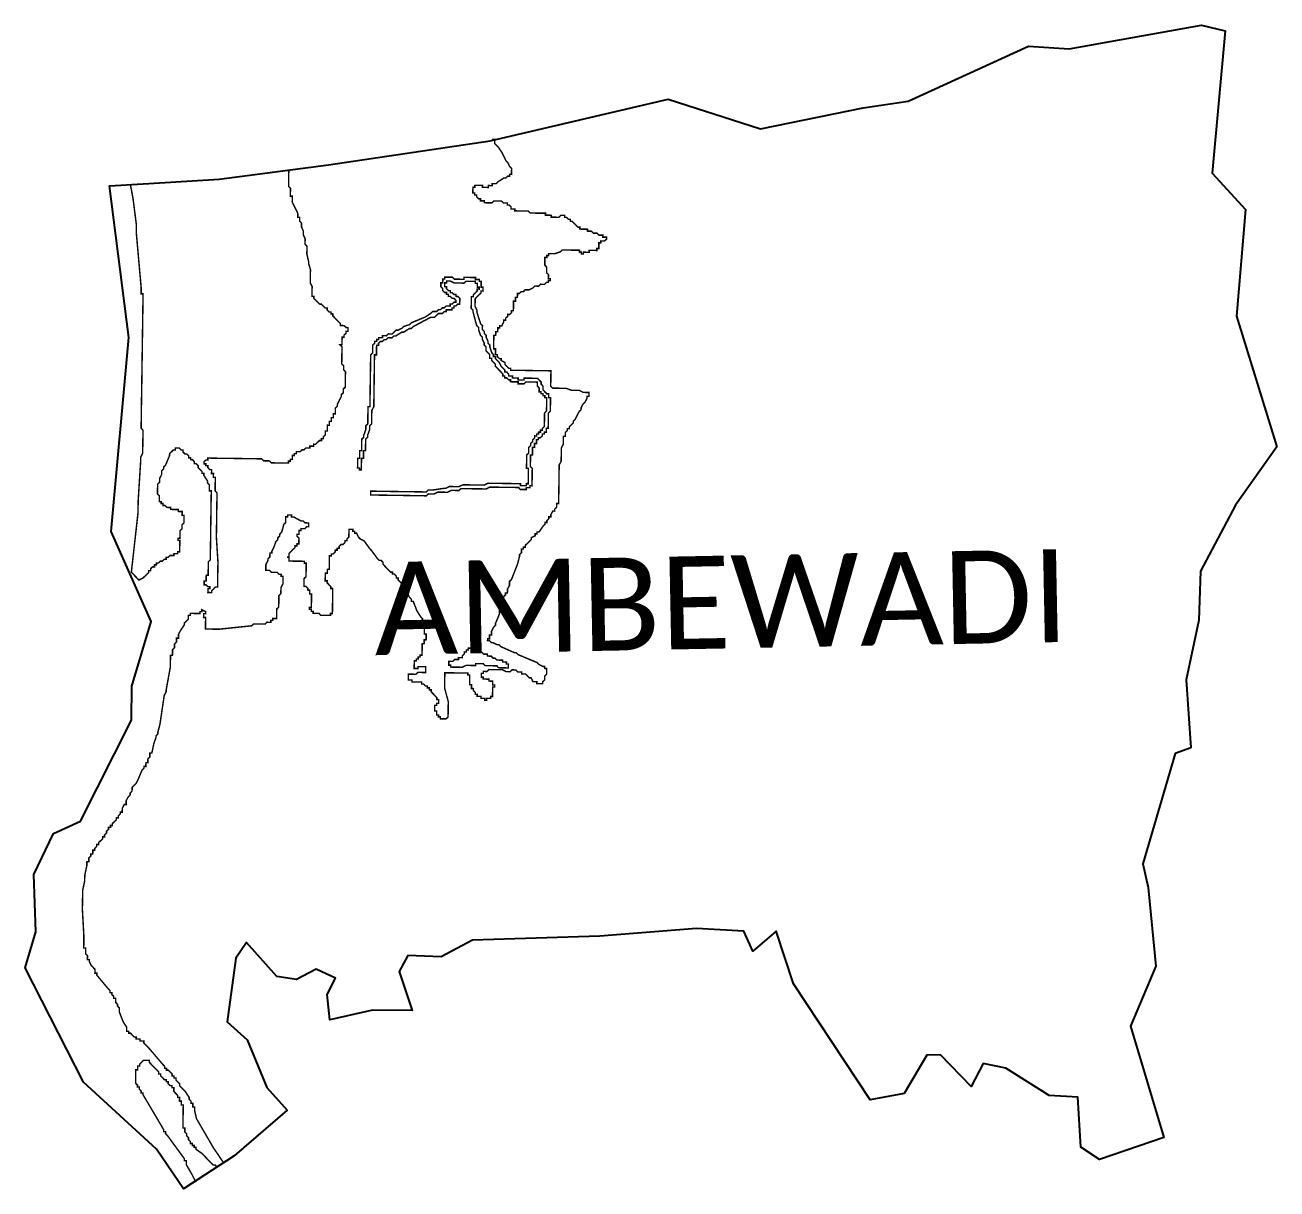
# Model space of a CAD drawing. Header units: metres. Extents: x 260774 to 263356, y 2215208 to 2217608.
import ezdxf

# ---------------------------------------------------------------- set-up
doc = ezdxf.new("R2010")
doc.units = ezdxf.units.M
for name, color, linetype in [('HIGH TIDE LINE', 6, 'Continuous'), ('village', 3, 'Continuous'), ('VILLAGE NAME', 250, 'Continuous')]:
    doc.layers.add(name, color=color, linetype=linetype)
doc.styles.get("Standard").update_dxf_attribs({"font": 'simplex.shx'})

msp = doc.modelspace()

# ---------------------------------------------------------------- linework, layer by layer
at = {"layer": 'HIGH TIDE LINE', "lineweight": 35, "const_width": 3}
for points in [[(261736.8, 2217372.2), (261738.8, 2217372.2), (261742.7, 2217372.2), (261742.7, 2217368.2), (261742.6, 2217364.2), (261750.4, 2217356.2), (261758.2, 2217344.2), (261765.9, 2217328.3), (261769.8, 2217324.2), (261773.6, 2217316.3), (261777.5, 2217312.3), (261777.4, 2217308.3), (261777.4, 2217304.3), (261777.3, 2217300.4), (261773.4, 2217300.4), (261773.3, 2217296.5), (261769.4, 2217296.5), (261765.3, 2217292.6), (261761.4, 2217292.7), (261749.4, 2217284.9), (261745.4, 2217281), (261741.4, 2217281.1), (261737.5, 2217281.1), (261737.4, 2217277.2), (261733.4, 2217277.2), (261729.5, 2217277.3), (261729.4, 2217273.3), (261725.5, 2217273.4), (261721.5, 2217273.5), (261717.5, 2217273.5), (261717.6, 2217277.5), (261713.6, 2217277.5), (261709.7, 2217277.6), (261705.7, 2217277.6), (261701.8, 2217277.7), (261701.7, 2217273.7), (261697.8, 2217273.8), (261697.7, 2217269.8), (261697.6, 2217265.9), (261697.6, 2217261.9), (261701.5, 2217261.9), (261701.5, 2217257.9), (261705.4, 2217257.8), (261705.4, 2217253.9), (261709.3, 2217249.9), (261713.3, 2217249.8), (261713.2, 2217245.8), (261717.2, 2217245.8), (261721.1, 2217245.7), (261721.1, 2217241.8), (261725, 2217241.7), (261729, 2217241.7), (261732.9, 2217241.6), (261736.9, 2217241.5), (261740.9, 2217245.5), (261744.9, 2217245.4), (261748.8, 2217245.3), (261752.8, 2217245.3), (261756.7, 2217245.2), (261760.6, 2217241.2), (261764.6, 2217241.2), (261768.6, 2217241.1), (261768.5, 2217237.1), (261772.5, 2217237.1), (261776.4, 2217233.1), (261776.3, 2217229.1), (261780.3, 2217229), (261784.2, 2217229), (261784.2, 2217225), (261788.1, 2217225), (261792.1, 2217224.9), (261796, 2217224.9), (261800, 2217224.8), (261804, 2217224.7), (261807.9, 2217224.7), (261811.9, 2217224.6), (261815.8, 2217220.6), (261823.7, 2217220.5), (261827.7, 2217220.4), (261831.6, 2217220.4), (261835.6, 2217220.3), (261839.5, 2217220.3), (261843.5, 2217220.2), (261847.5, 2217220.2), (261847.4, 2217216.2), (261851.4, 2217216.1), (261855.3, 2217216.1), (261859.3, 2217216), (261859.2, 2217212.1), (261863.2, 2217212), (261867.1, 2217212), (261871.1, 2217211.9), (261875.1, 2217211.8), (261879.1, 2217215.7), (261883, 2217215.7), (261887, 2217215.6), (261886.9, 2217211.7), (261890.9, 2217211.6), (261894.8, 2217207.6), (261898.7, 2217207.5), (261898.7, 2217203.6), (261902.6, 2217203.5), (261906.6, 2217199.5), (261910.5, 2217195.5), (261914.4, 2217191.5), (261918.3, 2217191.4), (261918.3, 2217187.5), (261922.2, 2217187.4), (261926.2, 2217187.4), (261930.1, 2217187.3), (261934.1, 2217187.2), (261934, 2217183.3), (261938, 2217183.2), (261942, 2217183.2), (261945.9, 2217179.1), (261949.8, 2217179.1), (261953.8, 2217179), (261957.7, 2217175), (261961.6, 2217175), (261965.6, 2217174.9), (261965.5, 2217170.9), (261969.5, 2217170.9), (261973.5, 2217170.8), (261973.4, 2217166.9), (261969.4, 2217163), (261965.4, 2217163), (261961.5, 2217163.1), (261961.4, 2217159.1), (261957.4, 2217159.2), (261957.4, 2217155.2), (261957.3, 2217151.3), (261957.3, 2217147.3), (261953.3, 2217147.4), (261953.3, 2217143.4), (261949.3, 2217143.5), (261945.3, 2217143.5), (261941.4, 2217143.6), (261937.4, 2217143.6), (261937.4, 2217139.7), (261933.4, 2217139.7), (261929.5, 2217139.8), (261925.5, 2217139.8), (261925.4, 2217135.9), (261921.5, 2217135.9), (261921.5, 2217139.9), (261917.6, 2217140), (261917.6, 2217143.9), (261913.7, 2217144), (261909.7, 2217144), (261905.8, 2217144.1), (261901.8, 2217144.1), (261897.8, 2217144.2), (261893.9, 2217144.3), (261889.9, 2217144.3), (261886, 2217144.4), (261882, 2217144.4), (261878, 2217140.5), (261866.1, 2217136.7), (261858.1, 2217136.8), (261854.2, 2217136.9), (261854.1, 2217132.9), (261850.2, 2217133), (261850.1, 2217129), (261846.1, 2217129.1), (261846.1, 2217125.1), (261846, 2217121.2), (261846, 2217117.2), (261845.9, 2217113.3), (261849.8, 2217109.2), (261849.8, 2217105.3), (261849.7, 2217101.3), (261849.7, 2217097.4), (261853.6, 2217093.3), (261853.5, 2217089.4), (261853.4, 2217085.4), (261857.4, 2217085.4), (261857.3, 2217081.4), (261853.4, 2217081.5), (261853.3, 2217077.5), (261849.4, 2217077.6), (261845.4, 2217073.7), (261841.4, 2217073.7), (261837.4, 2217073.8), (261833.4, 2217069.9), (261829.5, 2217069.9), (261825.5, 2217070), (261821.5, 2217066.1), (261813.5, 2217062.2), (261805.6, 2217062.4), (261801.6, 2217058.4), (261797.6, 2217058.5), (261793.6, 2217054.6), (261789.6, 2217054.7), (261789.6, 2217050.7), (261789.5, 2217046.7), (261785.6, 2217046.8), (261785.5, 2217042.8), (261785.5, 2217038.9), (261781.5, 2217038.9), (261781.4, 2217035), (261781.4, 2217031), (261781.3, 2217027.1), (261781.3, 2217023.1), (261781.2, 2217019.1), (261777.3, 2217019.2), (261777.2, 2217015.2), (261773.2, 2217011.3), (261769.2, 2217011.4), (261769.2, 2217007.4), (261765.2, 2217003.5), (261765.1, 2216999.6), (261761.1, 2216999.6), (261761.1, 2216995.7), (261757, 2216987.8), (261753, 2216987.9), (261753, 2216983.9), (261749, 2216984), (261749, 2216980), (261748.9, 2216976), (261745, 2216976.1), (261744.9, 2216972.1), (261744.8, 2216968.2), (261740.9, 2216968.2), (261740.8, 2216964.3), (261740.8, 2216960.3), (261740.7, 2216956.4), (261740.7, 2216952.4), (261740.6, 2216948.4), (261740.5, 2216944.5), (261740.5, 2216940.5), (261744.4, 2216940.5), (261744.4, 2216936.5), (261744.3, 2216932.5), (261744.3, 2216928.6), (261748.2, 2216928.5), (261748.2, 2216924.6), (261752.1, 2216920.5), (261756, 2216920.5), (261756, 2216916.5), (261763.8, 2216912.5), (261763.8, 2216908.5), (261767.7, 2216904.5), (261771.6, 2216900.5), (261775.6, 2216900.4), (261775.5, 2216896.5), (261779.5, 2216896.4), (261783.4, 2216896.3), (261787.4, 2216896.3), (261791.3, 2216896.2), (261795.3, 2216896.2), (261799.2, 2216896.1), (261803.2, 2216896.1), (261807.2, 2216896), (261811.1, 2216895.9), (261819, 2216895.8), (261827, 2216895.7), (261830.9, 2216895.7), (261834.9, 2216895.6), (261838.8, 2216895.5), (261842.8, 2216895.5), (261846.8, 2216895.4), (261850.7, 2216895.4), (261854.7, 2216895.3), (261858.6, 2216895.3), (261858.6, 2216891.3), (261858.5, 2216887.3), (261858.5, 2216883.4), (261858.4, 2216879.4), (261858.3, 2216871.5), (261858.2, 2216867.5), (261858.2, 2216863.6), (261862.1, 2216859.6), (261866, 2216859.5), (261874, 2216859.4), (261877.9, 2216859.3), (261881.9, 2216859.3), (261885.8, 2216859.2), (261889.8, 2216859.2), (261901.6, 2216855), (261905.6, 2216855), (261909.5, 2216854.9), (261913.5, 2216854.9), (261917.4, 2216854.8), (261925.3, 2216850.7), (261929.3, 2216850.7), (261933.2, 2216850.6), (261937.2, 2216850.6), (261937.1, 2216846.6), (261937.1, 2216842.7), (261933.1, 2216842.7), (261933.1, 2216838.7), (261929, 2216830.9), (261925, 2216827), (261920.9, 2216819.1), (261920.8, 2216815.2), (261916.8, 2216811.3), (261912.7, 2216803.4), (261908.7, 2216795.5), (261904.7, 2216791.6), (261904.6, 2216787.7), (261900.6, 2216783.8), (261896.6, 2216779.9), (261896.5, 2216775.9), (261892.6, 2216776), (261892.5, 2216772), (261888.5, 2216768.1), (261888.4, 2216764.1), (261888.4, 2216760.2), (261884.4, 2216760.2), (261884.4, 2216756.3), (261884.3, 2216752.3), (261884.2, 2216748.4), (261884.2, 2216744.4), (261880.1, 2216736.5), (261880.1, 2216732.6), (261880, 2216728.6), (261879.9, 2216724.7), (261879.9, 2216720.7), (261879.8, 2216716.7), (261879.8, 2216712.8), (261879.7, 2216708.8), (261875.6, 2216701), (261875.5, 2216693), (261875.4, 2216685.1), (261875.4, 2216681.2), (261875.3, 2216677.2), (261875.2, 2216673.2), (261875.2, 2216669.3), (261875.1, 2216665.3), (261875.1, 2216661.4), (261875, 2216657.4), (261875, 2216653.4), (261874.9, 2216649.5), (261874.8, 2216645.5), (261874.8, 2216641.6), (261874.7, 2216637.6), (261874.7, 2216633.7), (261874.6, 2216629.7), (261874.6, 2216625.7), (261874.5, 2216621.8), (261870.5, 2216621.8), (261870.5, 2216617.9), (261870.4, 2216613.9), (261866.4, 2216610), (261866.4, 2216606), (261862.4, 2216606.1), (261858.3, 2216598.2), (261858.3, 2216594.3), (261854.3, 2216594.3), (261854.3, 2216590.4), (261850.2, 2216586.5), (261850.2, 2216582.5), (261846.2, 2216582.6), (261846.2, 2216578.6), (261842.2, 2216574.7), (261834.1, 2216562.9), (261830.1, 2216563), (261830.1, 2216559), (261826.1, 2216559.1), (261826, 2216555.1), (261818.1, 2216551.3), (261818, 2216547.3), (261814, 2216543.4), (261810, 2216539.5), (261806, 2216535.6), (261805.9, 2216531.7), (261801.9, 2216531.7), (261801.9, 2216527.8), (261797.9, 2216527.8), (261797.9, 2216523.9), (261797.8, 2216519.9), (261793.8, 2216516), (261793.7, 2216512), (261789.6, 2216496.3), (261777.2, 2216464.8), (261773.2, 2216460.9), (261773.2, 2216456.9), (261773.1, 2216452.9), (261769, 2216445.1), (261769, 2216441.1), (261768.9, 2216437.2), (261764.9, 2216437.2), (261764.9, 2216433.3), (261760.9, 2216429.4), (261760.8, 2216425.4), (261760.8, 2216421.4), (261756.8, 2216421.5), (261756.7, 2216417.5), (261756.7, 2216413.6), (261752.6, 2216401.7), (261752.5, 2216397.8), (261752.4, 2216393.8), (261744.2, 2216374.1), (261744.2, 2216370.2), (261740.2, 2216366.3), (261736.1, 2216358.4), (261736, 2216354.5), (261736, 2216350.5), (261732, 2216350.6), (261732, 2216346.6), (261731.9, 2216342.6), (261728, 2216342.7), (261727.9, 2216338.7), (261731.9, 2216338.7), (261735.8, 2216334.7), (261739.7, 2216334.6), (261747.6, 2216330.5), (261751.5, 2216330.5), (261755.4, 2216326.5), (261783, 2216314.2), (261786.9, 2216314.1), (261790.8, 2216310.1), (261830.2, 2216293.7), (261834.1, 2216289.7), (261842, 2216285.6), (261845.9, 2216285.6), (261845.9, 2216281.6), (261849.8, 2216281.5), (261849.8, 2216277.6), (261849.7, 2216273.6), (261849.7, 2216269.7), (261845.6, 2216265.8), (261845.5, 2216257.8), (261841.5, 2216253.9), (261841.5, 2216250), (261837.5, 2216250), (261833.5, 2216250.1), (261829.6, 2216250.2), (261829.6, 2216254.1), (261825.7, 2216254.2), (261821.7, 2216254.2), (261817.9, 2216262.2), (261813.9, 2216262.3), (261810, 2216266.3), (261806.1, 2216270.3), (261802.2, 2216270.3), (261798.2, 2216270.4), (261798.3, 2216274.4), (261794.3, 2216274.4), (261790.3, 2216274.5), (261786.4, 2216278.5), (261782.5, 2216278.6), (261778.5, 2216278.6), (261774.5, 2216274.7), (261770.5, 2216274.8), (261766.6, 2216274.8), (261758.7, 2216278.9), (261754.8, 2216278.9), (261750.8, 2216279), (261746.8, 2216279.1), (261742.9, 2216279.1), (261738.9, 2216279.2), (261735, 2216279.2), (261731, 2216279.3), (261727, 2216275.4), (261723, 2216275.4), (261719.1, 2216275.5), (261719, 2216271.5), (261715.1, 2216271.6), (261714.9, 2216263.7), (261718.9, 2216263.6), (261718.8, 2216259.7), (261730.7, 2216259.5), (261730.7, 2216255.5), (261738.6, 2216255.4), (261738.5, 2216247.5), (261742.4, 2216247.4), (261742.4, 2216243.5), (261738.4, 2216243.5), (261738.1, 2216223.7), (261734.2, 2216223.8), (261734.1, 2216219.8), (261726.2, 2216220), (261726.1, 2216216), (261722.2, 2216216.1), (261722.2, 2216220), (261714.3, 2216220.1), (261714.4, 2216224.1), (261706.5, 2216224.2), (261706.5, 2216228.2), (261702.6, 2216228.2), (261702.6, 2216232.2), (261698.7, 2216236.2), (261698.8, 2216240.1), (261694.8, 2216240.2), (261694.9, 2216248.1), (261691, 2216248.2), (261691.2, 2216268), (261687.3, 2216268), (261687.3, 2216272), (261639.8, 2216272.7), (261639.4, 2216241), (261646.9, 2216213.2), (261646.5, 2216181.5), (261642.4, 2216177.6), (261630.6, 2216177.8), (261630.6, 2216181.7), (261626.7, 2216181.8), (261626.7, 2216185.7), (261622.8, 2216185.8), (261622.9, 2216193.7), (261618.9, 2216193.8), (261619.1, 2216205.6), (261623, 2216205.6), (261623.1, 2216209.6), (261627.1, 2216209.5), (261627.2, 2216217.4), (261623.2, 2216217.5), (261623.3, 2216221.4), (261615.5, 2216229.5), (261611.6, 2216233.5), (261611.6, 2216237.4), (261607.7, 2216237.5), (261607.7, 2216241.5), (261603.8, 2216241.5), (261603.8, 2216245.5), (261599.9, 2216245.5), (261596, 2216249.5), (261592, 2216249.6), (261592.1, 2216253.6), (261572.3, 2216253.8), (261572.3, 2216257.8), (261564.4, 2216257.9), (261564.6, 2216269.8), (261580.4, 2216269.6), (261584.4, 2216273.5), (261600.3, 2216273.2), (261600.4, 2216285.1), (261584.6, 2216285.3), (261584.5, 2216281.4), (261576.6, 2216281.5), (261576.8, 2216297.3), (261580.8, 2216297.3), (261580.9, 2216301.2), (261584.8, 2216301.2), (261584.9, 2216305.1), (261588.8, 2216305.1), (261588.9, 2216309), (261592.8, 2216309), (261593.2, 2216332.7), (261597.1, 2216332.7), (261597.3, 2216340.6), (261601.2, 2216340.6), (261601.4, 2216352.4), (261597.4, 2216352.5), (261597.7, 2216372.3), (261593.8, 2216376.3), (261593.9, 2216384.2), (261590, 2216388.2), (261582.3, 2216400.2), (261574.6, 2216420.1), (261570.7, 2216420.2), (261570.7, 2216424.2), (261566.8, 2216428.2), (261563, 2216436.1), (261559.1, 2216440.2), (261551.4, 2216456.1), (261543.6, 2216464.1), (261543.7, 2216468.1), (261539.7, 2216468.2), (261539.8, 2216472.1), (261535.8, 2216476.1), (261531.9, 2216476.2), (261531.9, 2216480.2), (261528, 2216480.2), (261520.2, 2216488.2), (261516.3, 2216492.3), (261512.4, 2216496.3), (261512.4, 2216500.2), (261508.5, 2216504.3), (261504.6, 2216504.3), (261500.7, 2216508.3), (261489, 2216524.3), (261485.1, 2216528.4), (261473.5, 2216544.4), (261465.6, 2216548.4), (261461.7, 2216552.4), (261457.9, 2216560.4), (261453.9, 2216560.5), (261454, 2216564.4), (261450, 2216564.5), (261450.1, 2216568.5), (261442.1, 2216568.6), (261441.9, 2216552.7), (261437.9, 2216548.8), (261437.8, 2216544.9), (261433.9, 2216544.9), (261433.8, 2216541), (261429.8, 2216537.1), (261425.9, 2216537.1), (261421.8, 2216533.2), (261421.8, 2216529.3), (261417.8, 2216529.3), (261417.8, 2216525.4), (261413.8, 2216525.4), (261413.7, 2216521.5), (261409.7, 2216517.6), (261405.8, 2216517.6), (261405.7, 2216513.7), (261401.8, 2216513.7), (261401.4, 2216486), (261397.4, 2216486), (261397.3, 2216478.1), (261393.3, 2216478.2), (261393.1, 2216462.3), (261397.1, 2216462.3), (261397, 2216458.3), (261400.9, 2216454.3), (261404.8, 2216450.3), (261404.8, 2216446.3), (261408.7, 2216446.3), (261408, 2216394.8), (261404, 2216394.9), (261404, 2216390.9), (261384.2, 2216391.2), (261380.3, 2216395.2), (261368.4, 2216395.4), (261368.4, 2216399.3), (261364.5, 2216399.4), (261364.5, 2216403.4), (261360.6, 2216403.4), (261360.6, 2216407.4), (261364.6, 2216407.3), (261365, 2216435), (261361, 2216435.1), (261361.1, 2216443), (261357.2, 2216443.1), (261357.2, 2216447), (261353.3, 2216451), (261349.4, 2216451.1), (261349.6, 2216466.9), (261353.6, 2216470.8), (261354, 2216498.6), (261350.1, 2216498.6), (261350.1, 2216502.6), (261318.5, 2216503), (261318.6, 2216510.9), (261314.6, 2216511), (261318.6, 2216510.9), (261318.7, 2216518.9), (261322.7, 2216522.8), (261326.7, 2216526.7), (261330.7, 2216530.6), (261330.8, 2216534.5), (261334.7, 2216534.5), (261334.8, 2216538.4), (261338.8, 2216538.4), (261338.9, 2216550.3), (261335, 2216554.3), (261335.1, 2216558.2), (261339, 2216558.2), (261339.2, 2216566.1), (261343.1, 2216566), (261343.2, 2216570), (261351.1, 2216569.9), (261355.1, 2216573.8), (261359.1, 2216573.7), (261359.2, 2216581.6), (261351.3, 2216581.8), (261347.4, 2216585.8), (261343.4, 2216585.8), (261335.5, 2216589.9), (261327.7, 2216594), (261323.7, 2216594), (261323.8, 2216598), (261315.9, 2216598.1), (261315.8, 2216594.1), (261311.8, 2216594.2), (261311.7, 2216582.3), (261307.7, 2216578.4), (261303.5, 2216562.6), (261299.5, 2216558.7), (261299.4, 2216554.8), (261295.4, 2216550.9), (261295.3, 2216546.9), (261291.3, 2216543), (261287.2, 2216531.2), (261283.1, 2216523.3), (261283.1, 2216519.4), (261279.1, 2216519.4), (261279, 2216511.5), (261275, 2216507.6), (261274.9, 2216503.6), (261270.8, 2216495.8), (261270.7, 2216483.9), (261278.6, 2216483.8), (261282.5, 2216479.8), (261294.4, 2216479.6), (261298.3, 2216475.6), (261302.2, 2216475.5), (261302.2, 2216471.6), (261306.1, 2216471.5), (261305.9, 2216455.7), (261301.8, 2216447.8), (261301.7, 2216435.9), (261297.6, 2216432), (261297.3, 2216408.3), (261293.3, 2216404.4), (261293, 2216384.6), (261285.1, 2216384.7), (261285, 2216380.7), (261281.1, 2216380.8), (261281, 2216376.8), (261273.1, 2216376.9), (261269.1, 2216373), (261245.3, 2216373.4), (261241.3, 2216369.5), (261173.9, 2216362.5), (261146.2, 2216362.9), (261146.5, 2216386.7), (261142.6, 2216386.7), (261142.7, 2216394.7), (261146.6, 2216394.6), (261146.7, 2216398.6), (261138.8, 2216402.6), (261138.8, 2216398.7), (261134.8, 2216398.7), (261134.8, 2216394.8), (261115, 2216395.1), (261114.9, 2216391.1), (261110.9, 2216391.1), (261110.8, 2216383.2), (261102.8, 2216375.4), (261102.7, 2216371.5), (261094.7, 2216359.7), (261090.6, 2216351.8), (261090.5, 2216343.9), (261086.5, 2216344), (261086.4, 2216336.1), (261082.4, 2216332.2), (261082.3, 2216324.2), (261078.3, 2216320.3), (261078.1, 2216308.5), (261074.1, 2216308.5), (261073.8, 2216284.8), (261065.2, 2216237.4), (261065.1, 2216233.4), (261061.1, 2216225.5), (261052.3, 2216166.3), (261048.1, 2216150.5), (261048, 2216146.5), (261044, 2216142.6), (261044, 2216138.7), (261039.8, 2216126.8), (261035.6, 2216107.1), (261031.6, 2216107.1), (261031.5, 2216099.2), (261027.5, 2216095.3), (261027.4, 2216087.4), (261023.4, 2216087.5), (261023.3, 2216079.5), (261019.4, 2216079.6), (261019.3, 2216075.6), (261015.3, 2216071.7), (261007.1, 2216052.1), (261003, 2216044.2), (260999, 2216040.3), (260995, 2216036.4), (260994.9, 2216028.5), (260990.9, 2216024.6), (260990.8, 2216020.6), (260986.8, 2216016.7), (260982.7, 2216008.8), (260982.6, 2216000.9), (260978.6, 2216001), (260974.6, 2215993.1), (260974.5, 2215985.2), (260970.5, 2215985.3), (260970.4, 2215981.3), (260966.4, 2215977.4), (260966.4, 2215973.4), (260962.4, 2215973.5), (260962.4, 2215969.5), (260958.3, 2215965.6), (260954.3, 2215961.7), (260954.3, 2215957.8), (260950.3, 2215957.8), (260950.3, 2215953.9), (260946.3, 2215953.9), (260946.2, 2215950), (260942.2, 2215946.1), (260942.2, 2215942.1), (260938.1, 2215938.2), (260938.1, 2215934.2), (260934.1, 2215934.3), (260934.1, 2215930.3), (260926, 2215922.5), (260926, 2215918.6), (260922, 2215918.6), (260922, 2215914.7), (260918, 2215910.8), (260917.9, 2215906.8), (260913.9, 2215906.9), (260913.8, 2215898.9), (260909.9, 2215899), (260909.8, 2215895), (260905.8, 2215891.1), (260905.7, 2215883.2), (260901.7, 2215883.3), (260901.6, 2215875.4), (260897.4, 2215855.6), (260897.2, 2215843.7), (260893, 2215824), (260892.4, 2215784.4), (260895.5, 2215728.9), (260895.2, 2215705.2), (260899.2, 2215705.1), (260899, 2215693.2), (260902.9, 2215689.2), (260902.8, 2215681.3), (260906.7, 2215681.2), (260906.7, 2215677.3), (260910.5, 2215669.3), (260918.3, 2215661.3), (260918.2, 2215653.3), (260922.2, 2215653.3), (260922.1, 2215649.3), (260945.5, 2215621.3), (260949.4, 2215617.3), (260949.3, 2215613.3), (260953.3, 2215613.2), (260953.2, 2215609.3), (260957.1, 2215605.3), (260957.1, 2215601.3), (260961, 2215601.2), (260960.9, 2215593.3), (260964.8, 2215589.3), (260964.8, 2215585.4), (260968.7, 2215581.3), (260968.6, 2215573.4), (260976.2, 2215553.5), (260983.9, 2215541.5), (260983.8, 2215533.6), (260987.8, 2215533.5), (260987.7, 2215529.6), (260991.7, 2215529.5), (260999.5, 2215521.5), (261003.4, 2215521.4), (261003.4, 2215517.5), (261011.3, 2215517.4), (261011.2, 2215513.4), (261019.2, 2215513.3), (261019.1, 2215509.3), (261023, 2215505.3), (261026.9, 2215501.3), (261030.8, 2215497.3), (261058.1, 2215465.2), (261062, 2215461.2), (261061.9, 2215457.2), (261065.9, 2215457.2), (261065.8, 2215453.2), (261069.8, 2215453.2), (261077.6, 2215445.1), (261077.5, 2215441.2), (261081.5, 2215441.1), (261081.4, 2215437.1), (261085.4, 2215437.1), (261085.3, 2215433.1), (261089.2, 2215429.1), (261093.1, 2215425.1), (261093.1, 2215421.1), (261097, 2215417.1), (261104.8, 2215409.1), (261112.5, 2215397.1), (261112.5, 2215393.1), (261116.4, 2215389.1), (261116.3, 2215385.2), (261120.3, 2215385.1), (261120.2, 2215377.2), (261124.1, 2215377.1), (261124, 2215369.2), (261127.7, 2215353.3), (261162.5, 2215293.4), (261183.7, 2215262.2)], [(260991.3, 2217279.5), (260996.6, 2217252.2), (261003.7, 2217196.6), (261003.7, 2217192.7), (261003.6, 2217188.7), (261003.5, 2217184.7), (261003.5, 2217180.8), (261013.7, 2217065.8), (261013.7, 2217061.8), (261013.6, 2217057.9), (261013.5, 2217053.9), (261017.5, 2217053.9), (261017.4, 2217049.9), (261017.4, 2217045.9), (261016.4, 2216974.7), (261014.8, 2216863.8), (261014.7, 2216859.8), (261014, 2216812.3), (261013.9, 2216804.4), (261013.9, 2216800.4), (261013.8, 2216796.5), (261013.8, 2216792.5), (261013.7, 2216788.6), (261013.6, 2216784.6), (261013.6, 2216780.7), (261013.5, 2216776.7), (261017.4, 2216772.7), (261017.4, 2216768.7), (261017.3, 2216764.8), (261017.3, 2216760.8), (261017.2, 2216756.8), (261017.1, 2216752.9), (261017.1, 2216748.9), (261017, 2216745), (261017, 2216741), (261016.9, 2216737), (261016.9, 2216733.1), (261016.8, 2216729.1), (261016.7, 2216725.2), (261012.7, 2216717.3), (261012.6, 2216713.3), (261012.6, 2216709.4), (261007.4, 2216626.3), (261007.4, 2216622.3), (261007.3, 2216618.4), (261007.2, 2216614.4), (261007.1, 2216606.5), (261007.1, 2216602.5), (260993.4, 2216480), (261001.2, 2216471.9), (261009, 2216463.9), (261017, 2216467.7), (261021, 2216471.6), (261025, 2216475.5), (261029.1, 2216479.4), (261029.1, 2216483.4), (261033.1, 2216483.4), (261033.1, 2216487.3), (261037.2, 2216491.2), (261041.1, 2216491.2), (261041.2, 2216495.1), (261045.1, 2216495.1), (261045.2, 2216499), (261049.1, 2216499), (261053.2, 2216502.9), (261057.1, 2216502.8), (261061.1, 2216506.7), (261065.1, 2216506.7), (261065.1, 2216510.6), (261069.1, 2216510.6), (261073.1, 2216514.5), (261077.1, 2216514.4), (261081, 2216514.3), (261081.1, 2216518.3), (261085.1, 2216518.2), (261089, 2216518.2), (261089.1, 2216522.2), (261093, 2216522.1), (261093.1, 2216526.1), (261093.1, 2216530), (261093.2, 2216534), (261093.3, 2216537.9), (261093.3, 2216541.9), (261093.4, 2216545.9), (261089.4, 2216545.9), (261089.5, 2216549.9), (261093.4, 2216549.8), (261093.5, 2216553.8), (261093.5, 2216557.7), (261093.6, 2216561.7), (261093.7, 2216565.6), (261097.7, 2216569.6), (261097.7, 2216573.5), (261097.8, 2216577.5), (261101.8, 2216581.4), (261101.9, 2216585.3), (261101.9, 2216589.3), (261102, 2216593.3), (261102, 2216597.2), (261098.1, 2216597.3), (261098.1, 2216601.2), (261098.2, 2216605.2), (261094.2, 2216605.2), (261090.3, 2216605.3), (261090.3, 2216609.3), (261086.4, 2216609.3), (261082.4, 2216609.4), (261078.4, 2216609.4), (261074.5, 2216609.5), (261074.5, 2216613.4), (261070.6, 2216613.5), (261066.6, 2216613.6), (261062.7, 2216617.6), (261058.8, 2216617.6), (261058.8, 2216621.6), (261054.9, 2216621.6), (261054.9, 2216625.6), (261051, 2216625.7), (261051, 2216629.6), (261051.1, 2216633.6), (261051.1, 2216637.5), (261047.2, 2216641.6), (261047.3, 2216645.5), (261047.3, 2216649.5), (261047.4, 2216653.4), (261047.5, 2216657.4), (261047.5, 2216661.4), (261051.5, 2216665.3), (261051.6, 2216669.2), (261051.6, 2216673.2), (261055.7, 2216681), (261055.8, 2216685), (261055.8, 2216689), (261059.8, 2216692.9), (261059.9, 2216696.8), (261063.9, 2216700.7), (261072.1, 2216720.4), (261072.2, 2216724.4), (261076.2, 2216728.3), (261080.2, 2216732.2), (261084.2, 2216732.1), (261084.2, 2216736.1), (261088.2, 2216736), (261092.1, 2216736), (261096, 2216731.9), (261100, 2216731.9), (261099.9, 2216727.9), (261103.8, 2216723.9), (261107.8, 2216723.9), (261111.7, 2216719.8), (261111.6, 2216715.9), (261115.6, 2216715.8), (261115.5, 2216711.9), (261119.5, 2216711.8), (261123.4, 2216707.8), (261123.4, 2216703.8), (261127.3, 2216703.8), (261131.2, 2216699.8), (261131.2, 2216695.8), (261135.1, 2216691.8), (261139, 2216687.8), (261138.9, 2216683.8), (261142.9, 2216683.8), (261142.8, 2216679.8), (261150.6, 2216667.8), (261150.5, 2216663.8), (261154.4, 2216659.8), (261154.3, 2216655.9), (261154.3, 2216651.9), (261154.2, 2216647.9), (261158.2, 2216647.9), (261158.1, 2216643.9), (261158.1, 2216640), (261158, 2216636), (261158, 2216632.1), (261157.9, 2216628.1), (261157.8, 2216624.1), (261157.8, 2216620.2), (261157.5, 2216600.4), (261157.4, 2216596.4), (261157.4, 2216592.5), (261157.3, 2216588.5), (261157, 2216564.7), (261156.9, 2216560.8), (261156.8, 2216552.9), (261156.8, 2216548.9), (261156.6, 2216537), (261156.5, 2216529.1), (261156.4, 2216525.1), (261156.4, 2216521.2), (261156.3, 2216517.2), (261156.3, 2216513.3), (261156.2, 2216509.3), (261156.1, 2216505.3), (261152.1, 2216501.4), (261152.1, 2216497.5), (261152, 2216493.5), (261151.9, 2216485.6), (261151.8, 2216481.6), (261151.8, 2216477.7), (261151.7, 2216473.7), (261147.8, 2216473.8), (261147.7, 2216469.8), (261147.7, 2216465.9), (261147.6, 2216461.9), (261143.6, 2216462), (261143.6, 2216458), (261143.5, 2216454), (261147.5, 2216454), (261151.4, 2216450), (261155.3, 2216449.9), (261155.3, 2216446), (261151.3, 2216446), (261151.3, 2216442.1), (261151.2, 2216438.1), (261159.1, 2216438), (261159.2, 2216441.9), (261163.2, 2216445.8), (261167.2, 2216449.7), (261171.2, 2216449.7), (261171.2, 2216453.6), (261171.3, 2216457.6), (261171.4, 2216461.6), (261171.5, 2216469.5), (261171.5, 2216473.4), (261171.8, 2216489.3), (261171.8, 2216493.2), (261171.9, 2216497.2), (261171.9, 2216501.2), (261168.7, 2216552.7), (261168.8, 2216556.7), (261168.9, 2216564.6), (261169.4, 2216600.2), (261169.8, 2216627.9), (261169.9, 2216635.8), (261169.9, 2216639.8), (261170, 2216643.8), (261166.1, 2216647.8), (261166.2, 2216651.7), (261166.2, 2216655.7), (261166.3, 2216659.7), (261166.3, 2216663.6), (261166.4, 2216667.6), (261166.4, 2216671.5), (261166.5, 2216675.5), (261162.5, 2216675.5), (261162.6, 2216679.5), (261162.7, 2216683.5), (261158.7, 2216683.5), (261158.8, 2216687.5), (261158.8, 2216691.4), (261154.9, 2216691.5), (261151, 2216695.5), (261151, 2216699.5), (261147, 2216699.5), (261147.1, 2216703.5), (261143.1, 2216703.5), (261143.2, 2216707.5), (261147.2, 2216711.4), (261151.2, 2216711.4), (261151.2, 2216715.3), (261155.2, 2216715.3), (261159.2, 2216715.2), (261163.1, 2216715.1), (261167.1, 2216715.1), (261171, 2216715), (261175, 2216715), (261178.9, 2216714.9), (261182.9, 2216714.9), (261238.3, 2216714.1), (261258.1, 2216713.8), (261262.1, 2216713.7), (261266, 2216709.7), (261269.9, 2216709.7), (261273.9, 2216709.6), (261277.9, 2216709.5), (261281.8, 2216705.5), (261285.7, 2216705.5), (261289.7, 2216705.4), (261293.6, 2216705.4), (261297.6, 2216705.3), (261301.6, 2216705.2), (261305.5, 2216705.2), (261309.5, 2216705.1), (261313.4, 2216705.1), (261317.4, 2216705), (261317.4, 2216709), (261321.4, 2216708.9), (261321.5, 2216712.9), (261325.4, 2216712.8), (261325.5, 2216716.8), (261325.5, 2216720.7), (261329.5, 2216720.7), (261329.6, 2216724.6), (261333.5, 2216724.6), (261333.6, 2216728.5), (261337.5, 2216728.5), (261341.5, 2216728.4), (261345.5, 2216732.3), (261349.5, 2216732.3), (261353.5, 2216736.2), (261361.4, 2216736.1), (261361.4, 2216740), (261365.4, 2216740), (261369.4, 2216739.9), (261369.4, 2216743.9), (261373.4, 2216743.8), (261377.4, 2216747.7), (261381.4, 2216751.6), (261385.4, 2216751.6), (261385.4, 2216755.5), (261389.4, 2216755.5), (261389.4, 2216759.4), (261393.5, 2216763.3), (261393.5, 2216767.3), (261393.6, 2216771.2), (261397.5, 2216771.2), (261397.6, 2216779.1), (261397.7, 2216783.1), (261401.7, 2216783), (261401.7, 2216787), (261401.8, 2216790.9), (261405.7, 2216790.9), (261405.8, 2216798.8), (261409.8, 2216798.7), (261409.9, 2216802.7), (261409.9, 2216806.6), (261413.9, 2216806.6), (261413.9, 2216810.6), (261414, 2216814.5), (261414.1, 2216818.5), (261418.1, 2216822.4), (261418.1, 2216826.3), (261422.2, 2216834.2), (261426.3, 2216842.1), (261426.3, 2216846), (261430.3, 2216849.9), (261430.4, 2216853.9), (261430.5, 2216857.8), (261434.5, 2216861.7), (261434.5, 2216865.7), (261434.6, 2216869.7), (261434.6, 2216873.6), (261434.7, 2216877.6), (261434.8, 2216881.5), (261434.8, 2216885.5), (261434.9, 2216889.5), (261434.9, 2216893.4), (261431, 2216897.4), (261431.1, 2216901.4), (261431.1, 2216905.4), (261427.2, 2216909.4), (261427.3, 2216913.3), (261427.4, 2216921.2), (261427.5, 2216925.2), (261427.5, 2216929.2), (261427.6, 2216933.1), (261427.6, 2216937.1), (261427.7, 2216945), (261423.8, 2216949), (261427.8, 2216949), (261427.9, 2216952.9), (261427.9, 2216956.9), (261428, 2216960.8), (261428, 2216964.8), (261432, 2216964.7), (261432, 2216968.7), (261436.1, 2216972.6), (261436.1, 2216976.6), (261440.1, 2216976.5), (261440.1, 2216980.5), (261440.2, 2216984.4), (261436.2, 2216984.5), (261432.3, 2216988.5), (261428.4, 2216988.6), (261424.4, 2216988.6), (261424.5, 2216992.6), (261420.6, 2216996.6), (261416.7, 2217000.6), (261412.8, 2217004.6), (261408.9, 2217008.6), (261408.9, 2217012.6), (261405, 2217012.7), (261405, 2217016.6), (261401.1, 2217016.7), (261397.2, 2217020.7), (261397.2, 2217024.6), (261393.3, 2217024.7), (261389.3, 2217028.7), (261385.4, 2217032.7), (261381.5, 2217032.8), (261377.6, 2217036.8), (261373.7, 2217040.8), (261369.8, 2217044.8), (261369.8, 2217048.8), (261365.9, 2217048.9), (261365.9, 2217052.8), (261366, 2217056.8), (261366, 2217060.7), (261366.1, 2217064.7), (261366.2, 2217068.7), (261362.3, 2217076.6), (261362.4, 2217080.6), (261362.4, 2217084.5), (261362.5, 2217092.5), (261362.7, 2217100.4), (261362.7, 2217104.3), (261358.9, 2217116.3), (261359, 2217120.2), (261355.3, 2217136.1), (261355.4, 2217144.1), (261355.4, 2217148), (261355.5, 2217152), (261351.6, 2217156), (261351.6, 2217159.9), (261351.7, 2217163.9), (261351.7, 2217167.9), (261347.9, 2217175.8), (261348, 2217179.8), (261348, 2217183.8), (261344.2, 2217191.7), (261344.2, 2217195.7), (261344.3, 2217199.7), (261340.4, 2217203.7), (261340.4, 2217207.6), (261340.5, 2217211.6), (261336.5, 2217211.6), (261336.7, 2217219.6), (261325.1, 2217243.5), (261325.2, 2217251.4), (261325.3, 2217255.4), (261321.3, 2217255.4), (261321.4, 2217259.4), (261321.4, 2217263.3), (261321.5, 2217267.3), (261321.6, 2217271.3), (261317.7, 2217275.3), (261317.7, 2217279.2), (261317.8, 2217283.2), (261317.8, 2217287.2), (261317.9, 2217295.1), (261318, 2217299), (261318, 2217303), (261318.1, 2217307), (261318.2, 2217310.9)], [(261169.9, 2215253.3), (261169.9, 2215253.7), (261166, 2215257.7), (261162, 2215257.8), (261158.1, 2215261.8), (261154.2, 2215265.8), (261150.3, 2215269.8), (261138.6, 2215281.9), (261126.8, 2215290), (261126.9, 2215293.9), (261122.9, 2215294), (261123, 2215297.9), (261119, 2215298), (261119.1, 2215302), (261115.1, 2215302), (261115.2, 2215306), (261111.3, 2215310), (261111.3, 2215314), (261107.4, 2215318), (261107.5, 2215321.9), (261103.6, 2215325.9), (261103.7, 2215333.9), (261099.7, 2215333.9), (261100.4, 2215381.4), (261096.5, 2215381.5), (261096.6, 2215389.4), (261092.6, 2215389.5), (261092.7, 2215397.4), (261088.8, 2215397.4), (261088.8, 2215401.4), (261084.9, 2215405.4), (261081, 2215409.4), (261081.1, 2215417.4), (261077.2, 2215417.4), (261077.2, 2215421.4), (261073.3, 2215421.4), (261069.4, 2215425.4), (261069.4, 2215429.4), (261065.5, 2215429.5), (261065.5, 2215433.4), (261061.6, 2215433.5), (261057.7, 2215437.5), (261053.8, 2215441.5), (261053.8, 2215445.5), (261049.9, 2215445.5), (261049.9, 2215449.5), (261038.2, 2215461.5), (261030.4, 2215469.6), (261030.5, 2215473.5), (261018.6, 2215473.7), (261010.6, 2215465.9), (261010.5, 2215461.9), (261006.5, 2215462), (261006.4, 2215454.1), (261002.5, 2215454.1), (261002.1, 2215426.4), (261006, 2215422.4), (261005.9, 2215418.4), (261009.9, 2215418.4), (261009.8, 2215414.4), (261013.7, 2215410.4), (261013.7, 2215406.4), (261017.6, 2215406.4), (261017.6, 2215402.4), (261060.1, 2215330.5), (261060, 2215326.6), (261064, 2215326.5), (261063.9, 2215322.6), (261067.8, 2215318.5), (261102.8, 2215270.5), (261102.7, 2215266.6), (261106.7, 2215266.5), (261106.6, 2215258.6), (261118.2, 2215238.6), (261126.5, 2215222.2)]]:
    msp.add_lwpolyline(points, dxfattribs=at)
for points in [[(261486.8, 2216647.1), (261490.8, 2216647.1), (261494.7, 2216647), (261498.7, 2216647), (261502.7, 2216646.9), (261506.6, 2216646.9), (261514.5, 2216646.7), (261518.5, 2216646.7), (261522.5, 2216646.6), (261530.4, 2216646.5), (261550.2, 2216646.2), (261554.1, 2216646.2), (261558.1, 2216646.1), (261566, 2216646), (261570, 2216645.9), (261573.9, 2216645.9), (261589.8, 2216645.7), (261593.7, 2216645.6), (261597.7, 2216645.5), (261601.6, 2216645.5), (261605.6, 2216649.4), (261609.6, 2216649.3), (261613.6, 2216649.3), (261637.4, 2216652.9), (261641.3, 2216652.8), (261649.3, 2216656.7), (261657.2, 2216656.6), (261661.2, 2216656.5), (261665.1, 2216656.5), (261669.1, 2216656.4), (261677.1, 2216660.2), (261681, 2216660.2), (261685, 2216660.1), (261689, 2216660.1), (261692.9, 2216660), (261696.9, 2216660), (261704.8, 2216659.9), (261708.7, 2216659.8), (261712.7, 2216659.7), (261716.7, 2216659.7), (261720.6, 2216659.6), (261728.6, 2216663.5), (261732.6, 2216663.4), (261736.5, 2216663.4), (261740.5, 2216663.3), (261744.4, 2216663.2), (261748.4, 2216663.2), (261752.4, 2216663.1), (261756.3, 2216663.1), (261760.3, 2216663), (261764.2, 2216663), (261768.2, 2216662.9), (261772.1, 2216662.8), (261776.1, 2216662.8), (261788, 2216662.6), (261791.9, 2216662.6), (261795.9, 2216662.5), (261795.8, 2216658.5), (261799.8, 2216658.5), (261803.8, 2216658.4), (261807.7, 2216658.4), (261807.8, 2216662.3), (261811.7, 2216662.3), (261811.8, 2216666.2), (261811.8, 2216670.2), (261811.9, 2216674.2), (261812.1, 2216686), (261812.2, 2216694), (261808.2, 2216694), (261808.3, 2216698), (261808.3, 2216701.9), (261808.4, 2216705.9), (261808.5, 2216709.8), (261808.5, 2216713.8), (261808.6, 2216717.8), (261808.6, 2216721.7), (261812.6, 2216725.6), (261812.7, 2216729.6), (261812.8, 2216733.5), (261812.8, 2216737.5), (261816.8, 2216741.4), (261816.9, 2216745.4), (261820.9, 2216749.3), (261821, 2216753.2), (261825, 2216757.1), (261825, 2216761.1), (261829, 2216761), (261829, 2216765), (261833, 2216764.9), (261833.1, 2216768.9), (261837, 2216768.8), (261837.1, 2216772.8), (261841, 2216772.7), (261841.1, 2216776.7), (261845.1, 2216780.6), (261845.2, 2216784.6), (261845.2, 2216788.5), (261845.3, 2216796.4), (261845.4, 2216800.4), (261845.4, 2216804.4), (261845.5, 2216808.3), (261849.5, 2216812.2), (261849.6, 2216816.2), (261849.6, 2216820.1), (261849.7, 2216824.1), (261849.7, 2216828.1), (261849.8, 2216832), (261849.9, 2216836), (261849.9, 2216839.9), (261846, 2216840), (261846, 2216844), (261842.1, 2216844), (261842.1, 2216848), (261838.2, 2216848), (261838.2, 2216852), (261834.3, 2216852), (261834.3, 2216856), (261834.4, 2216860), (261830.5, 2216864), (261830.5, 2216867.9), (261830.6, 2216871.9), (261826.6, 2216872), (261822.7, 2216872), (261818.7, 2216872.1), (261814.7, 2216872.1), (261810.8, 2216872.2), (261806.8, 2216872.2), (261802.8, 2216868.3), (261798.9, 2216868.4), (261794.9, 2216868.5), (261790.9, 2216868.5), (261791, 2216872.5), (261787, 2216872.5), (261783.1, 2216872.6), (261779.1, 2216872.6), (261775.2, 2216872.7), (261775.2, 2216876.7), (261771.3, 2216876.7), (261767.4, 2216880.7), (261763.4, 2216880.8), (261763.4, 2216884.7), (261759.5, 2216884.8), (261759.5, 2216888.8), (261755.6, 2216892.8), (261751.7, 2216896.8), (261743.9, 2216904.8), (261744, 2216908.8), (261740.1, 2216912.8), (261736.2, 2216916.8), (261736.2, 2216920.8), (261732.3, 2216920.8), (261732.3, 2216924.8), (261732.4, 2216928.8), (261728.5, 2216932.8), (261724.6, 2216936.8), (261724.7, 2216944.7), (261720.8, 2216948.7), (261720.9, 2216952.7), (261717, 2216960.7), (261717.1, 2216964.6), (261713.2, 2216968.6), (261709.4, 2216980.6), (261709.4, 2216984.5), (261705.5, 2216988.5), (261698, 2217016.4), (261698.1, 2217020.3), (261694.2, 2217024.3), (261694.2, 2217028.3), (261694.3, 2217032.3), (261694.3, 2217036.2), (261694.4, 2217040.2), (261694.5, 2217044.1), (261694.5, 2217048.1), (261698.5, 2217048), (261698.5, 2217052), (261702.5, 2217055.9), (261706.6, 2217059.8), (261706.6, 2217063.8), (261710.6, 2217063.7), (261710.6, 2217067.7), (261706.7, 2217067.7), (261706.7, 2217071.7), (261706.8, 2217075.6), (261702.8, 2217075.7), (261702.9, 2217079.7), (261698.9, 2217079.7), (261695, 2217079.8), (261691, 2217079.8), (261687.1, 2217079.9), (261683.1, 2217079.9), (261679.1, 2217076), (261675.1, 2217076.1), (261671.2, 2217076.2), (261667.2, 2217076.2), (261663.2, 2217076.3), (261659.3, 2217076.3), (261651.4, 2217080.4), (261647.5, 2217080.5), (261643.5, 2217080.5), (261643.5, 2217076.6), (261639.5, 2217076.6), (261639.4, 2217072.7), (261639.4, 2217068.7), (261643.3, 2217068.6), (261643.3, 2217064.7), (261647.2, 2217060.7), (261651.1, 2217060.6), (261651.1, 2217056.6), (261655, 2217056.6), (261658.9, 2217052.6), (261662.9, 2217052.5), (261662.8, 2217048.6), (261666.8, 2217048.5), (261670.7, 2217044.5), (261670.7, 2217040.5), (261670.6, 2217036.6), (261670.5, 2217032.6), (261666.6, 2217032.7), (261662.6, 2217028.8), (261658.6, 2217028.8), (261658.5, 2217024.9), (261654.6, 2217024.9), (261654.5, 2217021), (261650.6, 2217021), (261642.7, 2217021.1), (261642.6, 2217017.2), (261638.6, 2217017.2), (261634.6, 2217013.3), (261630.7, 2217013.4), (261626.7, 2217013.4), (261622.7, 2217009.5), (261618.7, 2217005.6), (261610.8, 2217005.7), (261574.8, 2216986.5), (261570.8, 2216982.6), (261566.9, 2216982.6), (261554.9, 2216974.9), (261550.9, 2216974.9), (261538.9, 2216967.2), (261535, 2216967.2), (261531, 2216963.3), (261523, 2216963.4), (261519, 2216959.5), (261515.1, 2216959.6), (261511, 2216955.7), (261507.1, 2216955.7), (261503.1, 2216951.8), (261503, 2216947.9), (261499.1, 2216947.9), (261499, 2216944), (261498.9, 2216940), (261498.9, 2216936.1), (261498.8, 2216932.1), (261498.8, 2216928.1), (261494.8, 2216928.2), (261494.8, 2216924.2), (261494.7, 2216920.3), (261494.5, 2216908.4), (261494.3, 2216892.6), (261494.2, 2216888.6), (261494.1, 2216880.7), (261494.1, 2216876.7), (261494, 2216872.8), (261494, 2216868.8), (261493.9, 2216860.9), (261493.8, 2216856.9), (261493.7, 2216849), (261493.6, 2216845.1), (261493.5, 2216833.2), (261493.4, 2216829.2), (261493.3, 2216825.3), (261493.3, 2216821.3), (261489.2, 2216813.4), (261489.2, 2216809.5), (261489.1, 2216805.5), (261489, 2216797.6), (261488.9, 2216793.6), (261488.9, 2216789.7), (261488.8, 2216785.7), (261484.8, 2216781.8), (261484.7, 2216777.9), (261484.7, 2216773.9), (261480.6, 2216762.1), (261480.5, 2216758.1), (261476.5, 2216754.2), (261476.4, 2216750.3), (261476.4, 2216746.3), (261476.3, 2216742.3), (261476.2, 2216734.4), (261476.1, 2216730.5), (261472.2, 2216730.5), (261472.1, 2216726.6), (261472.1, 2216722.6), (261472, 2216718.6), (261472, 2216714.7), (261468, 2216714.7), (261467.9, 2216710.8), (261467.8, 2216698.9), (261467.7, 2216694.9), (261467.7, 2216691), (261463.7, 2216691), (261463.8, 2216695), (261459.8, 2216695), (261459.9, 2216699), (261459.9, 2216703), (261460, 2216710.9), (261460.1, 2216714.8), (261464, 2216714.8), (261464.1, 2216718.7), (261464.2, 2216722.7), (261464.2, 2216726.7), (261464.3, 2216730.6), (261468.2, 2216730.6), (261468.3, 2216734.5), (261468.4, 2216742.4), (261468.5, 2216746.4), (261468.5, 2216750.4), (261468.6, 2216754.3), (261472.6, 2216758.2), (261472.6, 2216762.2), (261476.8, 2216774), (261476.8, 2216778), (261476.9, 2216781.9), (261480.9, 2216785.8), (261481, 2216789.8), (261481, 2216793.7), (261481.1, 2216797.7), (261481.1, 2216801.7), (261481.2, 2216809.6), (261481.3, 2216813.5), (261481.4, 2216821.5), (261485.4, 2216821.4), (261485.4, 2216825.4), (261485.5, 2216829.3), (261485.5, 2216833.3), (261485.7, 2216845.2), (261485.8, 2216849.1), (261485.9, 2216857), (261485.9, 2216861), (261486, 2216868.9), (261486.2, 2216876.8), (261486.2, 2216880.8), (261486.3, 2216888.7), (261486.4, 2216892.7), (261486.6, 2216908.5), (261486.8, 2216924.4), (261486.9, 2216928.3), (261490.9, 2216932.2), (261491, 2216936.2), (261491, 2216940.1), (261491.1, 2216948.1), (261495.2, 2216952), (261495.2, 2216955.9), (261499.2, 2216955.9), (261499.2, 2216959.8), (261503.2, 2216959.8), (261503.2, 2216963.7), (261507.2, 2216963.7), (261511.2, 2216963.6), (261511.2, 2216967.6), (261519.1, 2216967.5), (261523.2, 2216971.4), (261527.1, 2216971.3), (261531.1, 2216971.2), (261535.1, 2216975.1), (261539.1, 2216979), (261543.1, 2216979), (261551, 2216982.8), (261555.1, 2216986.7), (261567, 2216990.5), (261571, 2216994.4), (261598.9, 2217005.9), (261610.9, 2217013.7), (261614.9, 2217017.6), (261622.8, 2217017.5), (261626.8, 2217021.4), (261630.8, 2217021.3), (261634.8, 2217025.2), (261638.8, 2217025.1), (261642.8, 2217029), (261646.7, 2217029), (261650.7, 2217028.9), (261650.7, 2217032.9), (261654.7, 2217032.8), (261658.7, 2217036.7), (261662.7, 2217036.7), (261662.7, 2217040.6), (261658.8, 2217044.7), (261654.9, 2217044.7), (261651, 2217048.7), (261647, 2217048.8), (261647.1, 2217052.7), (261643.1, 2217052.8), (261643.2, 2217056.8), (261639.2, 2217056.8), (261635.3, 2217060.8), (261635.4, 2217064.8), (261631.5, 2217068.8), (261631.5, 2217072.8), (261631.6, 2217076.7), (261635.5, 2217076.7), (261635.6, 2217080.6), (261635.6, 2217084.6), (261639.6, 2217084.5), (261639.7, 2217088.5), (261643.6, 2217088.4), (261647.6, 2217088.4), (261651.5, 2217088.3), (261655.5, 2217088.3), (261659.4, 2217084.2), (261663.4, 2217084.2), (261667.3, 2217084.1), (261671.3, 2217084.1), (261675.2, 2217084), (261679.2, 2217084), (261679.3, 2217087.9), (261683.2, 2217087.9), (261687.2, 2217087.8), (261691.1, 2217087.8), (261695.1, 2217087.7), (261699, 2217087.6), (261703, 2217087.6), (261702.9, 2217083.6), (261706.9, 2217083.6), (261710.9, 2217083.5), (261710.8, 2217079.6), (261714.8, 2217079.5), (261714.7, 2217075.5), (261714.7, 2217071.6), (261714.6, 2217067.6), (261718.6, 2217067.6), (261718.5, 2217063.6), (261718.4, 2217059.6), (261714.5, 2217059.7), (261714.4, 2217055.7), (261710.4, 2217051.8), (261706.4, 2217047.9), (261702.4, 2217044), (261702.3, 2217040.1), (261702.3, 2217036.1), (261702.2, 2217032.2), (261702.2, 2217028.2), (261706, 2217020.2), (261705.9, 2217016.3), (261713.5, 2216992.4), (261717.4, 2216988.4), (261717.3, 2216980.5), (261721.2, 2216976.4), (261721.2, 2216972.5), (261725.1, 2216968.5), (261725, 2216964.5), (261728.8, 2216956.5), (261728.8, 2216952.6), (261732.7, 2216948.5), (261732.6, 2216944.6), (261736.4, 2216932.7), (261740.3, 2216928.6), (261740.3, 2216924.7), (261744.2, 2216924.6), (261744.2, 2216920.7), (261748.1, 2216916.6), (261752, 2216912.6), (261755.8, 2216904.7), (261759.7, 2216900.6), (261763.6, 2216896.6), (261763.6, 2216892.7), (261767.5, 2216892.6), (261771.4, 2216888.6), (261771.4, 2216884.6), (261775.3, 2216884.6), (261779.3, 2216884.5), (261779.2, 2216880.6), (261783.2, 2216880.5), (261787.1, 2216880.4), (261791.1, 2216880.4), (261791, 2216876.4), (261795, 2216876.4), (261799, 2216876.3), (261802.9, 2216876.3), (261803, 2216880.2), (261806.9, 2216880.2), (261810.9, 2216880.1), (261814.9, 2216880), (261818.8, 2216880), (261822.8, 2216879.9), (261826.7, 2216879.9), (261830.7, 2216879.8), (261834.6, 2216875.8), (261838.5, 2216871.8), (261838.4, 2216867.8), (261842.3, 2216863.8), (261842.3, 2216859.9), (261842.2, 2216855.9), (261846.1, 2216851.9), (261850, 2216847.9), (261854, 2216847.8), (261853.9, 2216843.8), (261853.9, 2216839.9), (261857.8, 2216839.8), (261857.8, 2216835.9), (261857.7, 2216831.9), (261857.7, 2216827.9), (261857.6, 2216824), (261857.5, 2216816.1), (261857.4, 2216812.1), (261853.4, 2216808.2), (261853.4, 2216804.2), (261853.3, 2216800.3), (261853.2, 2216792.4), (261853.1, 2216788.4), (261853.1, 2216784.5), (261853, 2216780.5), (261853, 2216776.5), (261849, 2216776.6), (261849, 2216772.6), (261848.9, 2216768.7), (261844.9, 2216768.7), (261844.9, 2216764.8), (261840.9, 2216764.8), (261840.9, 2216760.9), (261836.8, 2216757), (261832.9, 2216757), (261832.8, 2216753.1), (261828.9, 2216753.1), (261828.8, 2216749.2), (261828.8, 2216745.2), (261824.8, 2216745.3), (261824.7, 2216741.3), (261824.7, 2216737.3), (261820.7, 2216737.4), (261820.7, 2216733.4), (261820.6, 2216729.5), (261820.6, 2216725.5), (261820.5, 2216721.6), (261816.5, 2216721.6), (261816.5, 2216717.7), (261816.4, 2216713.7), (261816.4, 2216709.7), (261816.3, 2216705.8), (261816.3, 2216701.8), (261816.2, 2216697.9), (261820.1, 2216693.8), (261819.9, 2216682), (261819.8, 2216674), (261819.8, 2216670.1), (261819.7, 2216666.1), (261819.7, 2216662.2), (261819.6, 2216658.2), (261815.6, 2216658.3), (261815.6, 2216654.3), (261811.6, 2216654.4), (261807.7, 2216654.4), (261807.6, 2216650.5), (261803.6, 2216650.5), (261799.7, 2216650.6), (261795.7, 2216650.6), (261791.8, 2216654.6), (261787.9, 2216654.7), (261783.9, 2216654.8), (261776, 2216654.9), (261772, 2216654.9), (261768.1, 2216655), (261764.1, 2216655), (261760.2, 2216655.1), (261756.2, 2216655.2), (261752.2, 2216655.2), (261748.3, 2216655.3), (261744.3, 2216655.3), (261740.4, 2216655.4), (261736.4, 2216655.4), (261732.4, 2216655.5), (261724.5, 2216651.6), (261720.5, 2216651.7), (261716.6, 2216651.8), (261712.6, 2216651.8), (261708.6, 2216651.9), (261704.7, 2216651.9), (261696.8, 2216652), (261692.8, 2216652.1), (261688.8, 2216652.2), (261684.9, 2216652.2), (261680.9, 2216652.3), (261677, 2216652.3), (261673, 2216652.4), (261669, 2216648.5), (261665, 2216648.5), (261661.1, 2216648.6), (261657.1, 2216648.7), (261653.2, 2216648.7), (261645.2, 2216644.9), (261641.2, 2216644.9), (261637.3, 2216645), (261625.4, 2216645.1), (261617.4, 2216641.3), (261613.5, 2216641.4), (261609.5, 2216641.4), (261605.5, 2216641.5), (261601.5, 2216637.6), (261597.6, 2216637.6), (261593.6, 2216637.7), (261589.6, 2216637.7), (261581.7, 2216637.9), (261573.8, 2216638), (261569.8, 2216638), (261565.9, 2216638.1), (261558, 2216638.2), (261554, 2216638.3), (261550.1, 2216638.3), (261530.3, 2216638.6), (261522.3, 2216638.7), (261518.4, 2216638.8), (261514.4, 2216638.8), (261510.5, 2216638.9), (261506.5, 2216638.9), (261502.5, 2216639), (261498.6, 2216639), (261494.6, 2216639.1), (261490.7, 2216639.2), (261486.7, 2216639.2), (261486.8, 2216643.2)], [(261648.1, 2216296.3), (261656, 2216296.2), (261660, 2216300.1), (261664, 2216300.1), (261667.9, 2216300), (261668, 2216304), (261672, 2216303.9), (261675.9, 2216303.8), (261676, 2216307.8), (261680, 2216311.7), (261680.1, 2216315.7), (261684, 2216315.6), (261684.1, 2216319.6), (261688, 2216319.5), (261688.1, 2216323.5), (261692, 2216323.4), (261696, 2216323.4), (261699.9, 2216319.3), (261703.9, 2216319.3), (261707.8, 2216319.2), (261711.7, 2216315.2), (261715.7, 2216315.2), (261719.6, 2216311.1), (261723.5, 2216311.1), (261727.5, 2216311), (261727.4, 2216307.1), (261731.4, 2216307), (261735.4, 2216306.9), (261739.3, 2216302.9), (261743.2, 2216302.9), (261747.1, 2216298.9), (261755, 2216298.7), (261759, 2216298.7), (261758.9, 2216294.7), (261762.9, 2216294.7), (261766.9, 2216294.6), (261766.8, 2216290.7), (261770.8, 2216290.6), (261770.7, 2216286.6), (261770.7, 2216282.7), (261766.7, 2216282.7), (261762.7, 2216282.8), (261758.8, 2216282.9), (261754.8, 2216282.9), (261750.9, 2216283), (261747, 2216287), (261743, 2216287), (261739, 2216287.1), (261731.1, 2216287.2), (261727.2, 2216287.3), (261723.2, 2216287.3), (261719.3, 2216291.3), (261715.3, 2216291.4), (261711.4, 2216291.5), (261707.4, 2216291.5), (261703.5, 2216291.6), (261703.4, 2216287.6), (261699.5, 2216287.7), (261695.5, 2216287.7), (261691.5, 2216287.8), (261683.6, 2216287.9), (261675.6, 2216284), (261671.7, 2216284.1), (261667.7, 2216284.2), (261663.8, 2216284.2), (261659.8, 2216284.3), (261655.8, 2216284.3), (261651.9, 2216284.4), (261651.9, 2216288.3), (261648, 2216288.4), (261648, 2216292.4)]]:
    msp.add_lwpolyline(points, close=True, dxfattribs=at)
at = {"layer": 'village', "color": 3}
msp.add_polyline3d([(263355.8, 2216738.4, 0), (263270, 2216618.3, 0), (263198.4, 2216482.1, 0), (263194.4, 2216381.4, 0), (263168.5, 2216258.3, 0), (263178.5, 2216118, 0), (263146, 2216106.1, 0), (263079.4, 2215878.5, 0), (263090, 2215829.7, 0), (263106.1, 2215667.7, 0), (263053.7, 2215544, 0), (263122.7, 2215314.7, 0), (262989.7, 2215269, 0), (262951.3, 2215294.2, 0), (262945.1, 2215397.7, 0), (262885.8, 2215401.1, 0), (262796.7, 2215457.3, 0), (262750, 2215467.1, 0), (262725.2, 2215419.8, 0), (262662.2, 2215485.1, 0), (262633.6, 2215483.9, 0), (262586.9, 2215405.3, 0), (262516.7, 2215392.4, 0), (262359.1, 2215631.1, 0), (262323.4, 2215739.8, 0), (262275.3, 2215698.8, 0), (262256.6, 2215739.8, 0), (262158.6, 2215745.4, 0), (261959.6, 2215729.5, 0), (261696.6, 2215721, 0), (261632.6, 2215686.9, 0), (261563.6, 2215689.4, 0), (261545.6, 2215656.4, 0), (261572.7, 2215576.3, 0), (261490.5, 2215577, 0), (261402.5, 2215557, 0), (261397.1, 2215609.6, 0), (261414.5, 2215643.3, 0), (261374.2, 2215661.3, 0), (261334.1, 2215640, 0), (261293.4, 2215646.3, 0), (261230.7, 2215716.4, 0), (261208.5, 2215684, 0), (261191.1, 2215552.9, 0), (261232.3, 2215515.5, 0), (261272.8, 2215417.7, 0), (261314.5, 2215370.8, 0), (261205.5, 2215276.5, 0), (261101, 2215208.4, 0), (261045.5, 2215290.6, 0), (260894.4, 2215428.7, 0), (260774.1, 2215664, 0), (260796.5, 2215738.4, 0), (260792.6, 2215857, 0), (260832.8, 2215941.4, 0), (260888.8, 2215966.8, 0), (260993.6, 2216175.2, 0), (260994.2, 2216245.2, 0), (261034.1, 2216378.7, 0), (260951.6, 2216564.1, 0), (260988.4, 2216963.9, 0), (260948.3, 2217276.7, 0), (261029.4, 2217281.8, 0), (261174.2, 2217290.4, 0), (261399.7, 2217320.3, 0), (261733.6, 2217369.1, 0), (262100.1, 2217455.5, 0), (262290.7, 2217394.5, 0), (262502.8, 2217437.6, 0), (262595, 2217451.5, 0), (262843.1, 2217564.3, 0), (262927, 2217559.4, 0), (263200.2, 2217608.2, 0), (263249.2, 2217596.2, 0), (263222.4, 2217302.5, 0), (263291, 2217228, 0), (263272.3, 2217008, 0)], close=True, dxfattribs=at)

# ---------------------------------------------------------------- texts
at = {"layer": 'VILLAGE NAME', "insert": (261491.9, 2216500.3), "char_height": 191.456, "attachment_point": 1, "rotation": 1.1028}
msp.add_mtext_dynamic_manual_height_columns('{\\fCalibri|b0|i0|c0|p34;AMBEWADI}', width=161.46, gutter_width=957.3, heights=[0], dxfattribs=at)

doc.saveas('drawing.dxf')
